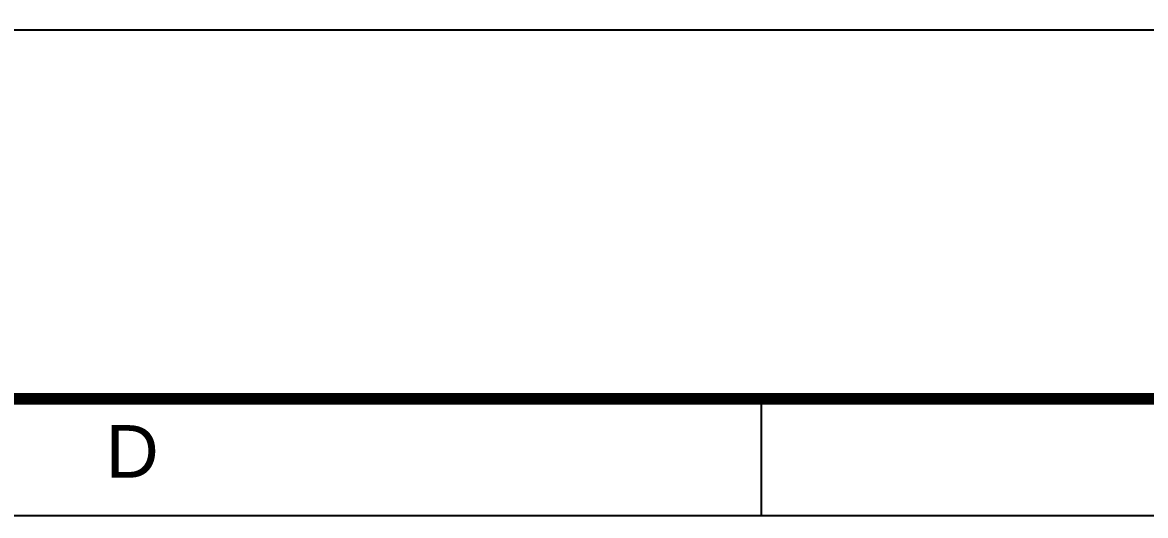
# Model space of a CAD drawing. Header units: millimetres. Extents: x 3724 to 8454, y 143 to 322.
# Drawn here: x 3742.25 to 3749.47, y 142.71 to 145.87 of the extents above; entities that cross this region are included whole.
import ezdxf
from ezdxf.enums import TextEntityAlignment as Align

# ---------------------------------------------------------------- set-up
doc = ezdxf.new("R2010")
doc.units = ezdxf.units.MM
doc.header["$LTSCALE"] = 20
doc.layers.add('A-PEN-R', color=1, linetype='Continuous')
doc.styles.add('ARIAL', font='arial.ttf', dxfattribs={"height": 2})

# ---------------------------------------------------------------- blocks, each defined once
blk = doc.blocks.new('PRANCHA')
at = {"color": 1}
blk.add_line((30.6, 1), (30.6, 0), dxfattribs=at)
blk.add_lwpolyline([(0, 0), (84.1, 0), (84.1, 59.4), (0, 59.4)], close=True, dxfattribs=at)
at = {"color": 4, "const_width": 0.1}
blk.add_lwpolyline([(2.5, 58.4), (83.1, 58.4), (83.1, 1), (2.5, 1)], close=True, dxfattribs=at)
at = {"color": 50, "linetype": 'Continuous', "style": 'ARIAL'}
blk.add_text('D', height=0.45, dxfattribs=at).set_placement((25.2096, 0.55), align=Align.MIDDLE)

msp = doc.modelspace()

# ---------------------------------------------------------------- linework, layer by layer
at = {"layer": 'A-PEN-R', "ltscale": 0.3}
msp.add_line((3755.3271, 145.8246), (3727.8271, 145.8246), dxfattribs=at)
msp.add_line((3755.3271, 145.8246), (3727.8271, 145.8246), dxfattribs=at)

# ---------------------------------------------------------------- block references
at = {"xscale": 0.75, "yscale": 0.75, "zscale": 0.75}
msp.add_blockref('PRANCHA', (3724.0506, 142.7051), dxfattribs=at)

doc.saveas('drawing.dxf')
